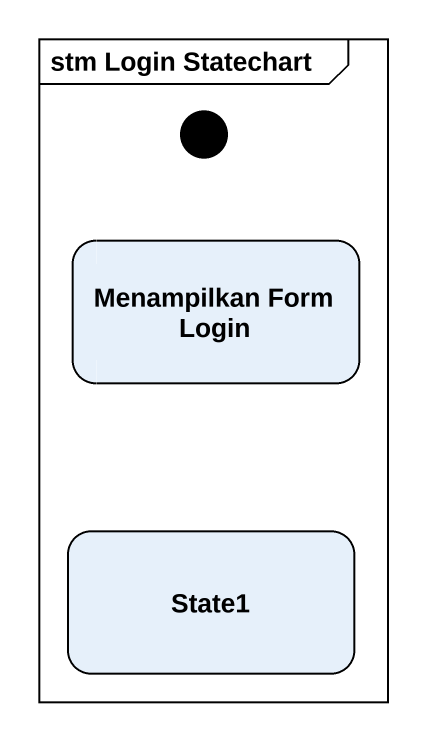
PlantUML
@startuml
mainframe stm Login Statechart
hide empty description
state initial1 <<start>>
state "Menampilkan Form Login" as Menampilkan_Form_Login
state State1
@enduml
